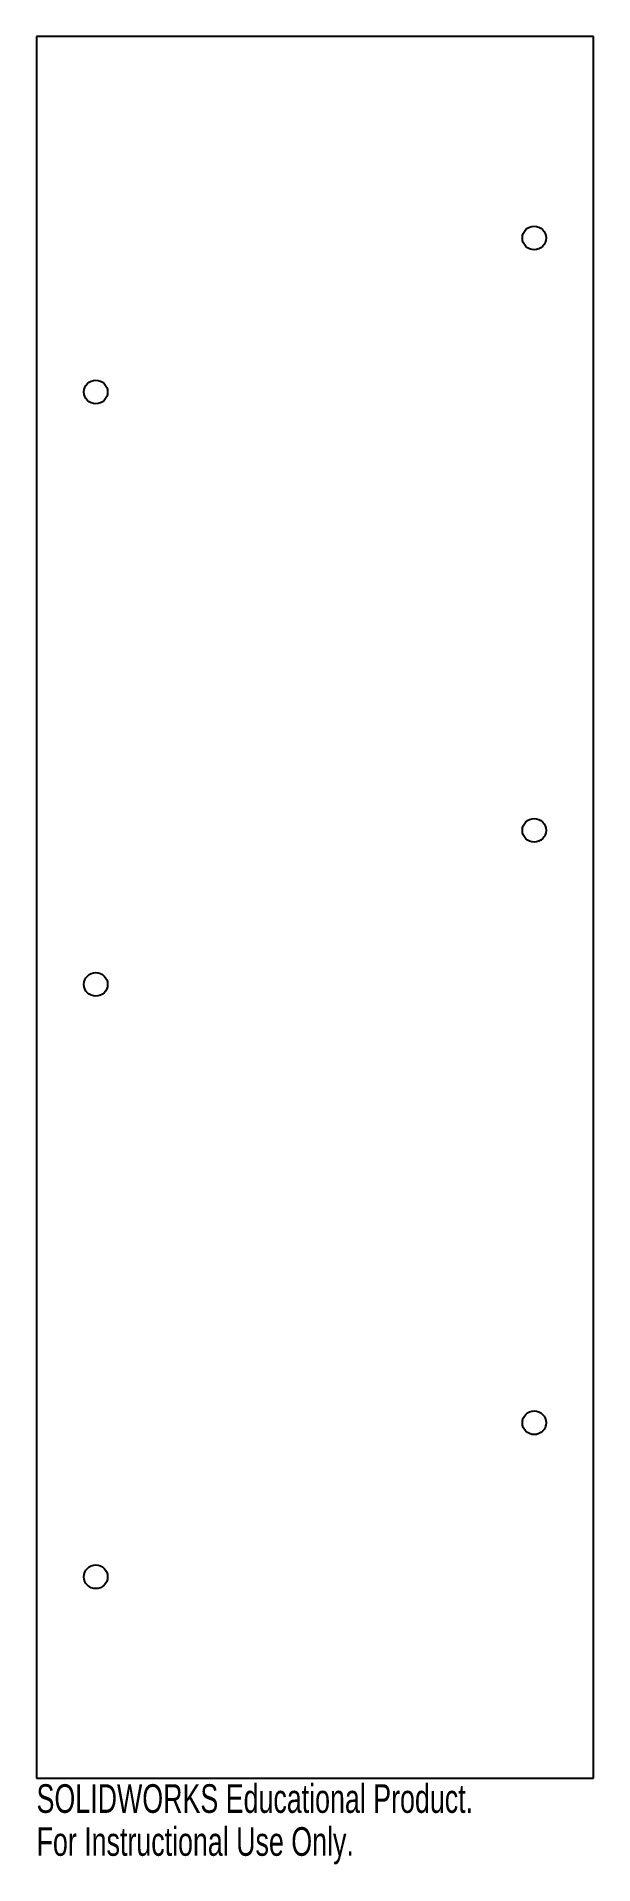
# Model space of a CAD drawing. Header units: millimetres. Extents: x -47 to 47, y -162 to 147.
import ezdxf

# ---------------------------------------------------------------- set-up
doc = ezdxf.new("R2010")
doc.units = ezdxf.units.MM
doc.styles.add('SLDTEXTSTYLE0', font='TXT', dxfattribs={"width": 0.7})

msp = doc.modelspace()

# ---------------------------------------------------------------- linework, layer by layer
at = {"color": 7, "linetype": 'Continuous', "lineweight": 25}
for p, q in [((47, 147), (-47, 147)), ((-47, 147), (-47, -147)), ((47, -147), (47, 147)), ((-47, -147), (47, -147))]:
    msp.add_line(p, q, dxfattribs=at)
for centre in [(37, 113), (-37, 87), (37, 13), (-37, -13), (37, -87), (-37, -113)]:
    msp.add_circle(centre, 2, dxfattribs=at)

# ---------------------------------------------------------------- texts
at = {"color": 7, "linetype": 'Continuous', "char_height": 4.8336, "attachment_point": 1, "style": 'SLDTEXTSTYLE0'}
for s, insert in [('SOLIDWORKS Educational Product.', (-47, -148.02)), ('For Instructional Use Only.', (-47, -155.27))]:
    msp.add_mtext(s, dxfattribs=dict(at, insert=insert))

doc.saveas('drawing.dxf')
